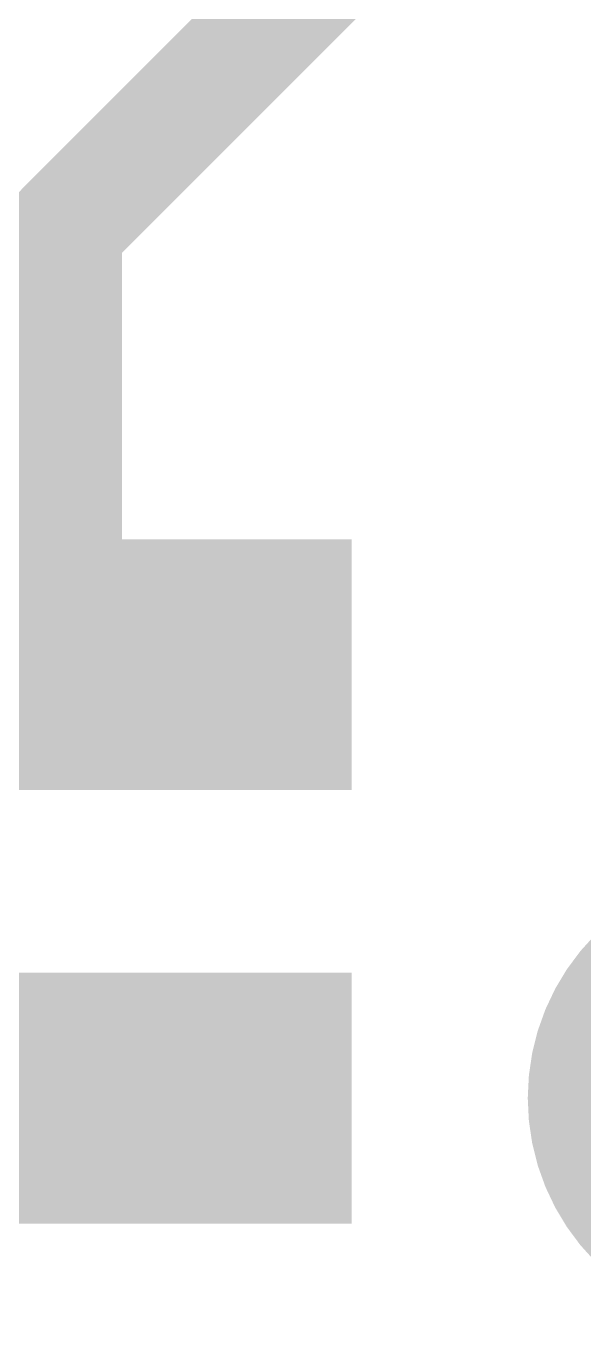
# Model space of a CAD drawing. Extents: x 0 to 108, y -22 to 15.
# Drawn here: x 8.807 to 10.029, y 7.112 to 9.97 of the extents above; entities that cross this region are included whole.
import ezdxf

# ---------------------------------------------------------------- set-up
doc = ezdxf.new("R2010")
doc.units = 0
doc.layers.add('1', color=12, linetype='CONTINUOUS')
doc.layers.add('18', color=110, linetype='CONTINUOUS')

# ---------------------------------------------------------------- blocks, each defined once
blk = doc.blocks.new('RECT')
blk.add_solid([(-0.5, -0.5), (0.5, -0.5), (-0.5, 0.5), (0.5, 0.5)])
blk = doc.blocks.new('ROUNDV')
at = {"const_width": 0.5}
blk.add_lwpolyline([(0, -0.25, 1), (0, 0.25, 1), (0, -0.25)], format="xyb", dxfattribs=at)

msp = doc.modelspace()

# ---------------------------------------------------------------- linework, layer by layer
at = {"layer": '1', "const_width": 0.254}
for points in [[(9.525, 10.16), (8.89, 9.525)], [(8.89, 9.525), (8.89, 8.6001)], [(8.89, 8.6001), (8.9201, 8.57)]]:
    msp.add_lwpolyline(points, dxfattribs=at)
at = {"layer": '1', "const_width": 0.127}
for points in [[(8.9535, 9.525, 1), (8.8265, 9.525)], [(8.8451, 9.5699, 1), (8.9349, 9.4801)], [(8.9349, 8.645, 1), (8.8451, 8.5552)], [(8.8265, 8.6001, 1), (8.9535, 8.6001)], [(8.8752, 8.5251, 1), (8.965, 8.6149)]]:
    msp.add_lwpolyline(points, format="xyb", dxfattribs=at)

# ---------------------------------------------------------------- block references
at = {"layer": '1', "xscale": 0.55, "yscale": 1.2}
for p, rotation in [((8.9201, 8.57), 270), ((8.9201, 7.62), 90)]:
    msp.add_blockref('RECT', p, dxfattribs=dict(at, rotation=rotation))
at = {"layer": '18', "xscale": 1.016, "yscale": 1.016}
msp.add_blockref('ROUNDV', (10.414, 7.62), dxfattribs=at)
msp.add_blockref('ROUNDV', (10.414, 7.62), dxfattribs=at)

doc.saveas('drawing.dxf')
